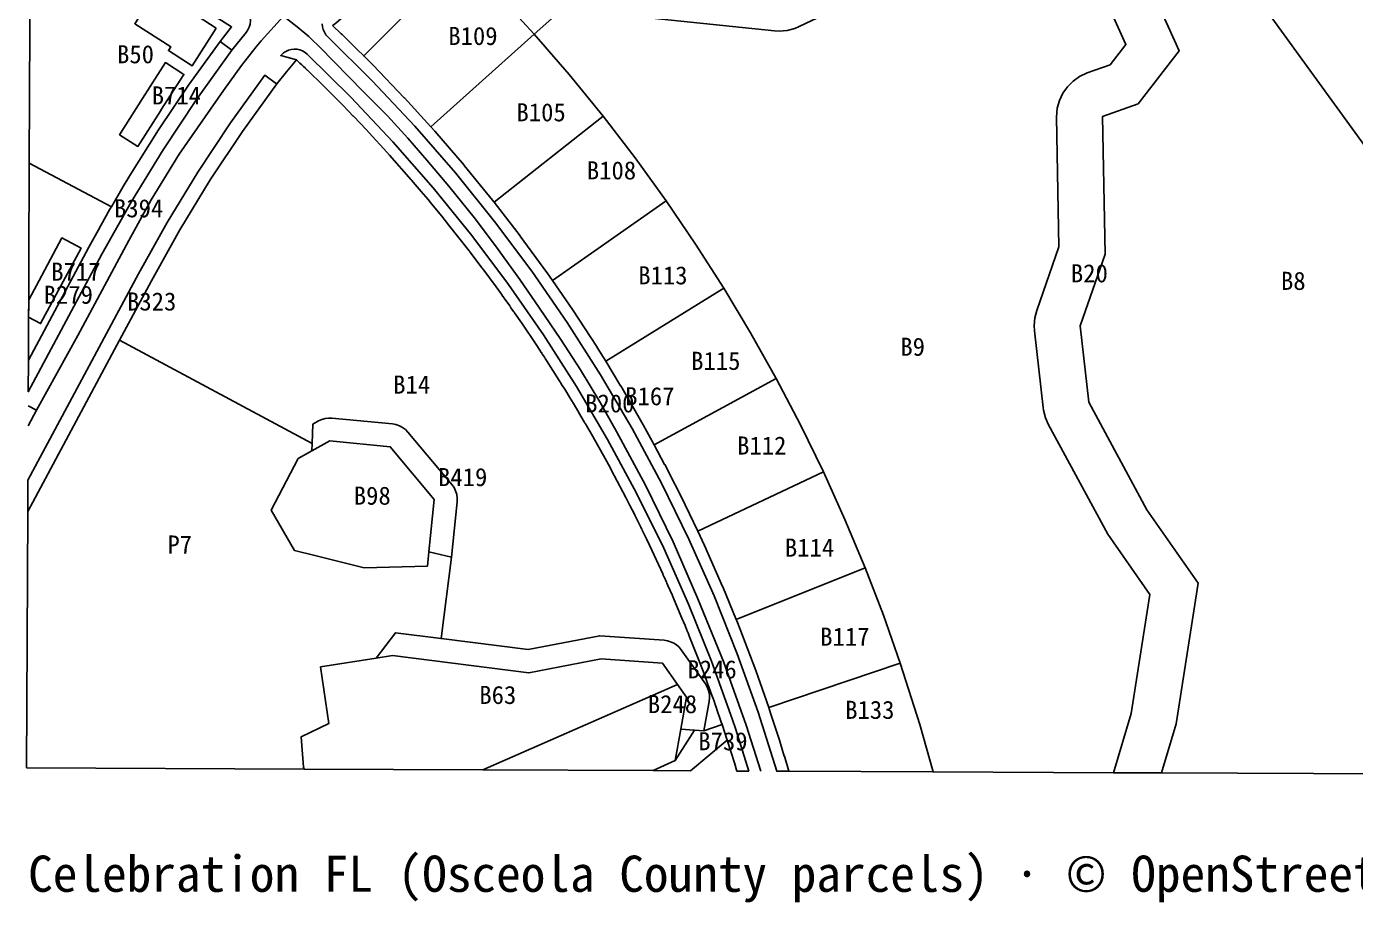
# Model space of a CAD drawing. Header units: metres. Extents: x 446275 to 447851, y 3131842 to 3133549.
# Drawn here: x 446274.8 to 446715.2, y 3131842.2 to 3132132.5 of the extents above; entities that cross this region are included whole.
import ezdxf

# ---------------------------------------------------------------- set-up
doc = ezdxf.new("R2010")
doc.units = ezdxf.units.M
for name, color, linetype in [('00_계획선-도로', 7, 'Continuous'), ('00_계획선-획지명', 7, 'Continuous'), ('00_계획선-획지선', 7, 'Continuous'), ('00_표제', 7, 'Continuous')]:
    doc.layers.add(name, color=color, linetype=linetype)

msp = doc.modelspace()

# ---------------------------------------------------------------- linework, layer by layer
at = {"layer": '00_계획선-도로'}
for points in [[(446359.96, 3132135.91), (446352.5, 3132127.77), (446350.9, 3132125.72), (446346.04, 3132119.52), (446340.02, 3132111.26), (446325.37, 3132090.22), (446316.09, 3132075.08), (446308.73, 3132061.56), (446291.74, 3132030.05), (446278.06, 3132005.31)], [(446518.13, 3131885.75), (446513.31, 3131900.95), (446505.76, 3131922.1), (446497.3, 3131942.88), (446489.1, 3131961.71), (446479.87, 3131980.55), (446470.33, 3131998.29), (446464.73, 3132008.09), (446458.37, 3132018.75), (446451.84, 3132028.73), (446444.83, 3132039.17), (446438.26, 3132048.69), (446430.17, 3132059.85), (446423.13, 3132069.14), (446414.73, 3132079.56), (446407.4, 3132088.23), (446401.11, 3132095.45), (446394.4, 3132102.9), (446386.43, 3132110.88), (446371.87, 3132125.72), (446369.13, 3132128.34), (446368.33, 3132129.12), (446364.47, 3132132.36), (446359.96, 3132135.91)], [(446278.06, 3132005.31), (446275.34, 3132006.81)], [(446278.06, 3132005.31), (446275.3, 3132000.11)]]:
    msp.add_lwpolyline(points, dxfattribs=at)
at = {"layer": '00_계획선-획지선'}
for points in [[(446798.97, 3131981.82), (446644.16, 3132195.09), (446560.62, 3132184.79), (446513.75, 3132218.27), (446521.09, 3132224.28), (446535.23, 3132224.05), (446546, 3132215.61), (446553.4, 3132223.78), (446568.79, 3132215.5), (446570.34, 3132209.9), (446580.94, 3132208.27), (446590.72, 3132197.72), (446612.38, 3132203.57), (446618.37, 3132201.42), (446625.18, 3132202.32), (446642.51, 3132215), (446666.32, 3132196.34), (446689.02, 3132174.79), (446713.39, 3132189.05), (446724.12, 3132213.94)], [(446644.16, 3132195.09), (446798.97, 3131981.82)], [(446462.48, 3132147.23), (446443.05, 3132129.91), (446431.39, 3132142.61)], [(446635.01, 3132135.58), (446639.14, 3132126.52), (446633.87, 3132119.73), (446626.33, 3132117.08), (446623.79, 3132115.91), (446621.61, 3132114.4), (446619.73, 3132112.52), (446618.2, 3132110.35), (446617.07, 3132107.94), (446616.38, 3132105.38), (446616.15, 3132102.43), (446616.94, 3132059.52), (446609.56, 3132038.33), (446608.95, 3132036), (446608.71, 3132033.35), (446608.81, 3132031.61), (446611.67, 3132006.25), (446611.8, 3132005.34), (446612.48, 3132002.78), (446613.4, 3132000.71), (446633.1, 3131964.3), (446647.07, 3131944.32), (446640.91, 3131904.8), (446634.97, 3131885.22), (446575.2, 3131885.49), (446570.81, 3131901.19), (446570.81, 3131901.19), (446564.32, 3131921.57), (446558.73, 3131937.41), (446552.69, 3131953.09), (446546, 3131969.08), (446538.86, 3131984.87), (446531.27, 3132000.46), (446523.23, 3132015.82), (446514.76, 3132030.92), (446505.86, 3132045.77), (446496.53, 3132060.38), (446486.79, 3132074.71), (446476.51, 3132088.92), (446465.83, 3132102.82), (446454.64, 3132116.53), (446443.05, 3132129.91), (446462.48, 3132147.23)], [(446474.5, 3132136.01), (446522.71, 3132131.04), (446524.23, 3132130.96), (446526.88, 3132131.19), (446529.44, 3132131.87), (446530.81, 3132132.44), (446567.72, 3132150.02)], [(446567.72, 3132150.02), (446530.81, 3132132.44), (446529.44, 3132131.87), (446526.88, 3132131.19), (446524.23, 3132130.96), (446522.71, 3132131.04), (446474.5, 3132136.01)], [(446648.88, 3132141.89), (446656.82, 3132124.45), (446643.16, 3132106.84), (446631.38, 3132102.71), (446632.23, 3132057.08), (446623.95, 3132033.32), (446626.81, 3132007.96), (446646.08, 3131972.32), (446663.07, 3131948.03), (446655.79, 3131901.4), (446650.87, 3131885.15), (446634.97, 3131885.22), (446640.91, 3131904.8), (446647.07, 3131944.32), (446633.1, 3131964.3), (446613.4, 3132000.71), (446612.48, 3132002.78), (446611.8, 3132005.34), (446611.67, 3132006.25), (446608.81, 3132031.61), (446608.71, 3132033.35), (446608.95, 3132036), (446609.56, 3132038.33), (446616.94, 3132059.52), (446616.15, 3132102.43), (446616.38, 3132105.38), (446617.07, 3132107.94), (446618.2, 3132110.35), (446619.73, 3132112.52), (446621.61, 3132114.4), (446623.79, 3132115.91), (446626.33, 3132117.08), (446633.87, 3132119.73), (446639.14, 3132126.52), (446635.01, 3132135.58)], [(446726.43, 3131884.81), (446650.87, 3131885.15), (446655.79, 3131901.4), (446663.07, 3131948.03), (446646.08, 3131972.32), (446626.81, 3132007.96), (446623.95, 3132033.32), (446632.23, 3132057.08), (446631.38, 3132102.71), (446643.16, 3132106.84), (446656.82, 3132124.45), (446648.88, 3132141.89)], [(446376.28, 3132132.71), (446378.96, 3132130.15), (446379.03, 3132130.09), (446379.1, 3132130.02), (446379.35, 3132129.78), (446384.29, 3132124.96), (446386.51, 3132122.76), (446389.61, 3132119.65), (446389.63, 3132119.62), (446399.96, 3132108.87), (446399.99, 3132108.84), (446408.72, 3132099.28), (446410.04, 3132097.79), (446419.78, 3132086.5), (446419.8, 3132086.47), (446429.23, 3132074.92), (446429.63, 3132074.42), (446429.76, 3132074.25), (446438.37, 3132063.09), (446438.39, 3132063.06), (446447.19, 3132051.02), (446447.28, 3132050.9), (446449.12, 3132048.29), (446455.68, 3132038.72), (446455.7, 3132038.69), (446463.84, 3132026.19), (446463.89, 3132026.12), (446466.74, 3132021.56), (446471.66, 3132013.46), (446471.68, 3132013.43), (446479.13, 3132000.51), (446479.16, 3132000.46), (446482.78, 3131993.9), (446486.25, 3131987.37), (446486.27, 3131987.35), (446493.02, 3131974.04), (446493.04, 3131974), (446497.22, 3131965.31), (446499.43, 3131960.54), (446499.44, 3131960.51), (446505.48, 3131946.87), (446505.49, 3131946.84), (446509.99, 3131935.96), (446510.18, 3131935.49), (446511.15, 3131933.04), (446511.16, 3131933.02), (446516.45, 3131919.07), (446516.46, 3131919.04), (446520.74, 3131906.84), (446520.99, 3131906.08), (446521.38, 3131904.93), (446524.27, 3131896.01), (446525.91, 3131890.71), (446525.92, 3131890.69), (446527.38, 3131885.71), (446523.43, 3131885.73), (446517.25, 3131905.25), (446517.25, 3131905.25), (446510.31, 3131924.66), (446502.64, 3131943.79), (446494.27, 3131962.63), (446485.2, 3131981.13), (446475.45, 3131999.29), (446465.03, 3132017.07), (446453.95, 3132034.45), (446442.23, 3132051.41), (446429.89, 3132067.92), (446416.94, 3132083.95), (446403.41, 3132099.5), (446389.3, 3132114.52), (446374.64, 3132129.01), (446374, 3132129.74), (446373.49, 3132130.57), (446373.11, 3132131.46), (446372.88, 3132132.41), (446372.8, 3132133.37)]]:
    msp.add_lwpolyline(points, dxfattribs=at)
for points in [[(446292.6, 3132173.75), (446298.61, 3132169.77), (446298.62, 3132169.76), (446298.63, 3132169.75), (446346.12, 3132139.57), (446346.95, 3132138.94), (446347.66, 3132138.18), (446348.23, 3132137.31), (446348.64, 3132136.35), (446348.88, 3132135.34), (446348.95, 3132134.31), (446348.84, 3132133.27), (446348.56, 3132132.27), (446348.11, 3132131.33), (446347.51, 3132130.49), (446342.81, 3132124.59), (446338.91, 3132127.52), (446338.9, 3132127.53), (446342.71, 3132132.35), (446294.37, 3132163.07), (446287.04, 3132167.84), (446288.33, 3132169.36), (446292.6, 3132173.75)], [(446287.04, 3132167.84), (446294.37, 3132163.07), (446342.71, 3132132.35), (446338.9, 3132127.53), (446338.91, 3132127.52), (446328.46, 3132113.06), (446318.48, 3132098.26), (446309.01, 3132083.13), (446306.83, 3132079.48), (446302.89, 3132072.73), (446275.7, 3132087.25), (446276.01, 3132154.82), (446279.51, 3132159.01), (446279.96, 3132159.54), (446285.8, 3132166.4), (446287.04, 3132167.84)], [(446376.28, 3132132.71), (446376.21, 3132132.78), (446376.7, 3132133.18), (446379.54, 3132135.41), (446393.77, 3132146.6), (446407.62, 3132158.28), (446412.04, 3132162.18), (446419, 3132155.34), (446386.51, 3132122.76), (446384.29, 3132124.96), (446379.35, 3132129.78), (446379.1, 3132130.02), (446379.03, 3132130.09), (446378.96, 3132130.15), (446376.28, 3132132.71)], [(446389.63, 3132119.62), (446389.61, 3132119.65), (446386.51, 3132122.76), (446419, 3132155.34), (446419.36, 3132154.98), (446431.39, 3132142.61), (446443.05, 3132129.91), (446408.72, 3132099.28), (446399.99, 3132108.84), (446399.96, 3132108.87), (446389.63, 3132119.62)], [(446337.63, 3132131.96), (446329.67, 3132119.49), (446321.79, 3132124.52), (446322.58, 3132125.76), (446310.64, 3132133.38), (446317.82, 3132144.62), (446329.76, 3132136.99), (446337.63, 3132131.96)], [(446419.8, 3132086.47), (446419.78, 3132086.5), (446410.04, 3132097.79), (446408.72, 3132099.28), (446443.05, 3132129.91), (446454.64, 3132116.53), (446465.83, 3132102.82), (446429.76, 3132074.25), (446429.63, 3132074.42), (446429.23, 3132074.92), (446419.8, 3132086.47)], [(446295.46, 3132059.32), (446298.63, 3132065.15), (446299.42, 3132066.57), (446302.43, 3132071.93), (446302.64, 3132072.29), (446302.65, 3132072.3), (446302.89, 3132072.73), (446306.83, 3132079.48), (446309.01, 3132083.13), (446318.48, 3132098.26), (446328.46, 3132113.06), (446338.91, 3132127.52), (446342.81, 3132124.59), (446331.1, 3132108.32), (446320.01, 3132091.62), (446309.55, 3132074.51), (446299.75, 3132057.02), (446275.36, 3132011.48), (446275.4, 3132021.89), (446295.46, 3132059.32)], [(446509.4, 3131888.45), (446506.98, 3131896.04), (446505.28, 3131901.16), (446505.01, 3131901.95), (446504.79, 3131902.61), (446503.58, 3131906.13), (446503.31, 3131906.9), (446503.1, 3131907.51), (446503, 3131907.79), (446502.61, 3131908.9), (446502.29, 3131909.81), (446502.18, 3131910.11), (446502.13, 3131910.25), (446500.91, 3131913.63), (446500.88, 3131913.7), (446500.76, 3131914.06), (446500.73, 3131914.13), (446500.62, 3131914.43), (446499.86, 3131916.48), (446499.85, 3131916.51), (446498.75, 3131919.45), (446497.79, 3131921.97), (446494.54, 3131930.24), (446494.53, 3131930.28), (446494.28, 3131930.9), (446494.01, 3131931.57), (446493.95, 3131931.72), (446493.93, 3131931.76), (446493.92, 3131931.8), (446493.88, 3131931.88), (446493.5, 3131932.82), (446493.4, 3131933.07), (446493.37, 3131933.15), (446493.3, 3131933.31), (446493.17, 3131933.62), (446493.04, 3131933.95), (446492, 3131936.46), (446488.85, 3131943.86), (446488.84, 3131943.89), (446487.35, 3131947.28), (446487, 3131948.07), (446486.82, 3131948.49), (446486.7, 3131948.75), (446486.29, 3131949.66), (446486.22, 3131949.83), (446485.81, 3131950.73), (446485.76, 3131950.84), (446485.68, 3131951.03), (446485.61, 3131951.17), (446482.79, 3131957.32), (446482.77, 3131957.35), (446481.26, 3131960.57), (446480.21, 3131962.75), (446479.38, 3131964.48), (446478.83, 3131965.61), (446478.64, 3131966), (446478.6, 3131966.07), (446478.36, 3131966.55), (446476.83, 3131969.65), (446476.51, 3131970.3), (446476.48, 3131970.37), (446476.36, 3131970.6), (446476.34, 3131970.63), (446474.64, 3131974), (446473.4, 3131976.41), (446469.57, 3131983.71), (446469.55, 3131983.73), (446467.6, 3131987.36), (446466.51, 3131989.33), (446462.42, 3131996.62), (446462.41, 3131996.65), (446460.3, 3132000.31), (446460.02, 3132000.79), (446459.85, 3132001.08), (446459.62, 3132001.48), (446458.53, 3132003.33), (446457.02, 3132005.87), (446456.82, 3132006.2), (446456.73, 3132006.35), (446456.56, 3132006.64), (446454.93, 3132009.34), (446454.91, 3132009.36), (446453.13, 3132012.28), (446452.12, 3132013.91), (446451.84, 3132014.36), (446451.66, 3132014.64), (446451.31, 3132015.2), (446447.09, 3132021.84), (446447.08, 3132021.86), (446446.95, 3132022.06), (446446.93, 3132022.08), (446446.74, 3132022.38), (446446.6, 3132022.6), (446446.58, 3132022.64), (446446.4, 3132022.91), (446445.8, 3132023.82), (446445.69, 3132023.99), (446445.41, 3132024.43), (446445.38, 3132024.48), (446444.9, 3132025.21), (446443.67, 3132027.07), (446438.91, 3132034.13), (446438.9, 3132034.15), (446436.49, 3132037.64), (446436.37, 3132037.8), (446436.27, 3132037.94), (446436.18, 3132038.08), (446435.31, 3132039.31), (446435.22, 3132039.44), (446435.14, 3132039.56), (446435.06, 3132039.67), (446434.94, 3132039.84), (446434.91, 3132039.89), (446433.09, 3132042.45), (446432.91, 3132042.7), (446432.85, 3132042.78), (446432.73, 3132042.96), (446432.66, 3132043.05), (446432.3, 3132043.56), (446432.13, 3132043.79), (446430.4, 3132046.19), (446430.39, 3132046.2), (446426.01, 3132052.14), (446425.94, 3132052.24), (446425.82, 3132052.4), (446421.72, 3132057.81), (446421.66, 3132057.88), (446421.56, 3132058.02), (446421.5, 3132058.1), (446414.65, 3132066.81), (446412.37, 3132069.62), (446408.99, 3132073.74), (446408.68, 3132074.11), (446408.66, 3132074.14), (446408.64, 3132074.16), (446407.83, 3132075.14), (446405.56, 3132077.83), (446402.94, 3132080.9), (446402.42, 3132081.5), (446402.41, 3132081.51), (446402.28, 3132081.67), (446395.03, 3132089.89), (446393.21, 3132091.91), (446393.15, 3132091.97), (446389.36, 3132096.1), (446387.41, 3132098.2), (446383.09, 3132102.75), (446383.08, 3132102.76), (446381.43, 3132104.47), (446379.55, 3132106.4), (446377.72, 3132108.26), (446372.73, 3132113.25), (446372.71, 3132113.27), (446372.43, 3132113.54), (446368.52, 3132117.36), (446367.85, 3132118.01), (446367.82, 3132118.03), (446367.59, 3132118.25), (446367.22, 3132118.61), (446367.19, 3132118.64), (446366.53, 3132119.27), (446366.29, 3132119.5), (446366.25, 3132119.54), (446366.03, 3132119.75), (446365.39, 3132120.35), (446365.01, 3132120.71), (446364.96, 3132120.77), (446364.73, 3132120.99), (446364.68, 3132121.03), (446364.45, 3132121.24), (446364.4, 3132121.29), (446364.27, 3132121.41), (446359.04, 3132122.86), (446359.03, 3132122.87), (446359.06, 3132122.9), (446359.94, 3132123.72), (446360.74, 3132124.24), (446361.61, 3132124.63), (446362.53, 3132124.87), (446363.48, 3132124.97), (446364.44, 3132124.92), (446365.37, 3132124.72), (446366.26, 3132124.38), (446367.09, 3132123.9), (446367.83, 3132123.3), (446382.29, 3132109.05), (446396.22, 3132094.27), (446409.58, 3132078.99), (446422.36, 3132063.21), (446434.54, 3132046.97), (446446.11, 3132030.29), (446457.05, 3132013.18), (446467.34, 3131995.68), (446476.98, 3131977.81), (446485.94, 3131959.59), (446494.21, 3131941.05), (446501.78, 3131922.21), (446508.65, 3131903.11), (446509.85, 3131899.53), (446514.15, 3131885.77), (446510.18, 3131885.78), (446509.4, 3131888.45)], [(446441.02, 3131926), (446412.18, 3131929.67), (446415.61, 3131956.63), (446417.48, 3131975.02), (446417.51, 3131976.23), (446417.34, 3131977.44), (446416.98, 3131978.6), (446416.45, 3131979.69), (446415.74, 3131980.68), (446401.16, 3131998.11), (446400.33, 3131998.95), (446399.38, 3131999.66), (446398.34, 3132000.21), (446397.21, 3132000.6), (446396.05, 3132000.8), (446375.99, 3132002.73), (446374.84, 3132002.75), (446373.7, 3132002.6), (446372.59, 3132002.28), (446371.55, 3132001.8), (446369.67, 3132000.75), (446369.42, 3131994.29), (446305.57, 3132028.51), (446316.14, 3132048.24), (446325.59, 3132065.12), (446335.68, 3132081.63), (446346.38, 3132097.74), (446357.69, 3132113.45), (446360.89, 3132117.5), (446364.27, 3132121.41), (446364.4, 3132121.29), (446364.45, 3132121.24), (446364.68, 3132121.03), (446364.73, 3132120.99), (446364.96, 3132120.77), (446365.01, 3132120.71), (446365.39, 3132120.35), (446366.03, 3132119.75), (446366.25, 3132119.54), (446366.29, 3132119.5), (446366.53, 3132119.27), (446367.19, 3132118.64), (446367.22, 3132118.61), (446367.59, 3132118.25), (446367.82, 3132118.03), (446367.85, 3132118.01), (446368.52, 3132117.36), (446372.43, 3132113.54), (446372.71, 3132113.27), (446372.73, 3132113.25), (446377.72, 3132108.26), (446379.55, 3132106.4), (446381.43, 3132104.47), (446383.08, 3132102.76), (446383.09, 3132102.75), (446387.41, 3132098.2), (446389.36, 3132096.1), (446393.15, 3132091.97), (446393.21, 3132091.91), (446395.03, 3132089.89), (446402.28, 3132081.67), (446402.41, 3132081.51), (446402.42, 3132081.5), (446402.94, 3132080.9), (446405.56, 3132077.83), (446407.83, 3132075.14), (446408.64, 3132074.16), (446408.66, 3132074.14), (446408.68, 3132074.11), (446408.99, 3132073.74), (446412.37, 3132069.62), (446414.65, 3132066.81), (446421.5, 3132058.1), (446421.56, 3132058.02), (446421.66, 3132057.88), (446421.72, 3132057.81), (446425.82, 3132052.4), (446425.94, 3132052.24), (446426.01, 3132052.14), (446430.39, 3132046.2), (446430.4, 3132046.19), (446432.13, 3132043.79), (446432.3, 3132043.56), (446432.66, 3132043.05), (446432.73, 3132042.96), (446432.85, 3132042.78), (446432.91, 3132042.7), (446433.09, 3132042.45), (446434.91, 3132039.89), (446434.94, 3132039.84), (446435.06, 3132039.67), (446435.14, 3132039.56), (446435.22, 3132039.44), (446435.31, 3132039.31), (446436.18, 3132038.08), (446436.27, 3132037.94), (446436.37, 3132037.8), (446436.49, 3132037.64), (446438.9, 3132034.15), (446438.91, 3132034.13), (446443.67, 3132027.07), (446444.9, 3132025.21), (446445.38, 3132024.48), (446445.41, 3132024.43), (446445.69, 3132023.99), (446445.8, 3132023.82), (446446.4, 3132022.91), (446446.58, 3132022.64), (446446.6, 3132022.6), (446446.74, 3132022.38), (446446.93, 3132022.08), (446446.95, 3132022.06), (446447.08, 3132021.86), (446447.09, 3132021.84), (446451.31, 3132015.2), (446451.66, 3132014.64), (446451.84, 3132014.36), (446452.12, 3132013.91), (446453.13, 3132012.28), (446454.91, 3132009.36), (446454.93, 3132009.34), (446456.56, 3132006.64), (446456.73, 3132006.35), (446456.82, 3132006.2), (446457.02, 3132005.87), (446458.53, 3132003.33), (446459.62, 3132001.48), (446459.85, 3132001.08), (446460.02, 3132000.79), (446460.3, 3132000.31), (446462.41, 3131996.65), (446462.42, 3131996.62), (446466.51, 3131989.33), (446467.6, 3131987.36), (446469.55, 3131983.73), (446469.57, 3131983.71), (446473.4, 3131976.41), (446474.64, 3131974), (446476.34, 3131970.63), (446476.36, 3131970.6), (446476.48, 3131970.37), (446476.51, 3131970.3), (446476.83, 3131969.65), (446478.36, 3131966.55), (446478.6, 3131966.07), (446478.64, 3131966), (446478.83, 3131965.61), (446479.38, 3131964.48), (446480.21, 3131962.75), (446481.26, 3131960.57), (446482.77, 3131957.35), (446482.79, 3131957.32), (446485.61, 3131951.17), (446485.68, 3131951.03), (446485.76, 3131950.84), (446485.81, 3131950.73), (446486.22, 3131949.83), (446486.29, 3131949.66), (446486.7, 3131948.75), (446486.82, 3131948.49), (446487, 3131948.07), (446487.35, 3131947.28), (446488.84, 3131943.89), (446488.85, 3131943.86), (446492, 3131936.46), (446493.04, 3131933.95), (446493.17, 3131933.62), (446493.3, 3131933.31), (446493.37, 3131933.15), (446493.4, 3131933.07), (446493.5, 3131932.82), (446493.88, 3131931.88), (446493.92, 3131931.8), (446493.93, 3131931.76), (446493.95, 3131931.72), (446494.01, 3131931.57), (446494.28, 3131930.9), (446494.53, 3131930.28), (446494.54, 3131930.24), (446497.79, 3131921.97), (446498.75, 3131919.45), (446499.85, 3131916.51), (446499.86, 3131916.48), (446500.62, 3131914.43), (446500.73, 3131914.13), (446500.76, 3131914.06), (446500.88, 3131913.7), (446500.91, 3131913.63), (446502.13, 3131910.25), (446502.18, 3131910.11), (446502.29, 3131909.81), (446502.61, 3131908.9), (446503, 3131907.79), (446503.1, 3131907.51), (446503.31, 3131906.9), (446503.58, 3131906.13), (446504.79, 3131902.61), (446505.01, 3131901.95), (446505.28, 3131901.16), (446499.25, 3131899.13), (446501.05, 3131908.86), (446501.17, 3131910.07), (446501.1, 3131911.29), (446500.84, 3131912.48), (446500.39, 3131913.61), (446499.76, 3131914.66), (446491.74, 3131925.93), (446491.03, 3131926.79), (446490.19, 3131927.54), (446489.26, 3131928.15), (446488.24, 3131928.63), (446487.17, 3131928.95), (446486.06, 3131929.11), (446464.76, 3131930.58), (446441.02, 3131926)], [(446319.31, 3132104.71), (446319.3, 3132104.7), (446311.7, 3132092.74), (446305.61, 3132096.61), (446313.22, 3132108.58), (446320.82, 3132120.5), (446326.91, 3132116.62), (446319.31, 3132104.71)], [(446311.84, 3132050.54), (446321.39, 3132067.58), (446331.57, 3132084.25), (446342.37, 3132100.52), (446353.79, 3132116.37), (446357.67, 3132113.45), (446357.69, 3132113.45), (446346.38, 3132097.74), (446335.68, 3132081.63), (446325.59, 3132065.12), (446316.14, 3132048.24), (446305.57, 3132028.51), (446275.18, 3131971.78), (446275.22, 3131982.19), (446311.84, 3132050.54)], [(446476.51, 3132088.92), (446486.79, 3132074.71), (446449.12, 3132048.29), (446447.28, 3132050.9), (446447.19, 3132051.02), (446438.39, 3132063.06), (446438.37, 3132063.09), (446429.76, 3132074.25), (446465.83, 3132102.82), (446476.51, 3132088.92)], [(446302.89, 3132072.73), (446302.65, 3132072.3), (446302.64, 3132072.29), (446302.43, 3132071.93), (446299.42, 3132066.57), (446298.63, 3132065.15), (446295.46, 3132059.32), (446275.4, 3132021.89), (446275.7, 3132087.25), (446302.89, 3132072.73)], [(446463.89, 3132026.12), (446463.84, 3132026.19), (446455.7, 3132038.69), (446455.68, 3132038.72), (446449.12, 3132048.29), (446486.79, 3132074.71), (446496.53, 3132060.38), (446505.86, 3132045.77), (446466.74, 3132021.56), (446463.89, 3132026.12)], [(446286.15, 3132046.54), (446279.45, 3132034.03), (446275.47, 3132036.16), (446275.49, 3132041.88), (446279.8, 3132049.94), (446286.49, 3132062.45), (446292.84, 3132059.06), (446286.15, 3132046.54)], [(446471.66, 3132013.46), (446466.74, 3132021.56), (446505.86, 3132045.77), (446514.76, 3132030.92), (446523.23, 3132015.82), (446482.78, 3131993.9), (446479.16, 3132000.46), (446479.13, 3132000.51), (446471.68, 3132013.43), (446471.66, 3132013.46)], [(446355.83, 3131972.26), (446363.56, 3131958.89), (446370.34, 3131957.21), (446386.71, 3131953.13), (446407.65, 3131953.67), (446408.14, 3131958.45), (446415.61, 3131956.63), (446412.18, 3131929.67), (446397.03, 3131931.59), (446390.67, 3131923.18), (446372.2, 3131920.26), (446374.91, 3131901.48), (446365.84, 3131897.11), (446366.57, 3131887.07), (446366.84, 3131886.43), (446274.79, 3131886.85), (446275.18, 3131971.78), (446305.57, 3132028.51), (446369.42, 3131994.29), (446369.33, 3131991.84), (446364.8, 3131989.31), (446355.83, 3131972.26)], [(446497.22, 3131965.31), (446493.04, 3131974), (446493.02, 3131974.04), (446486.27, 3131987.35), (446486.25, 3131987.37), (446482.78, 3131993.9), (446523.23, 3132015.82), (446531.27, 3132000.46), (446538.86, 3131984.87), (446497.22, 3131965.31)], [(446372.59, 3132002.28), (446373.7, 3132002.6), (446374.84, 3132002.75), (446375.99, 3132002.73), (446396.05, 3132000.8), (446397.21, 3132000.6), (446398.34, 3132000.21), (446399.38, 3131999.66), (446400.33, 3131998.95), (446401.16, 3131998.11), (446415.74, 3131980.68), (446416.45, 3131979.69), (446416.98, 3131978.6), (446417.34, 3131977.44), (446417.51, 3131976.23), (446417.48, 3131975.02), (446415.61, 3131956.63), (446408.14, 3131958.45), (446409.9, 3131975.79), (446395.32, 3131993.22), (446375.26, 3131995.14), (446369.33, 3131991.84), (446369.42, 3131994.29), (446369.67, 3132000.75), (446371.55, 3132001.8), (446372.59, 3132002.28)], [(446409.9, 3131975.79), (446408.14, 3131958.45), (446407.65, 3131953.67), (446386.71, 3131953.13), (446370.34, 3131957.21), (446363.56, 3131958.89), (446355.83, 3131972.26), (446364.8, 3131989.31), (446369.33, 3131991.84), (446375.26, 3131995.14), (446395.32, 3131993.22), (446409.9, 3131975.79)], [(446505.49, 3131946.84), (446505.48, 3131946.87), (446499.44, 3131960.51), (446499.43, 3131960.54), (446497.22, 3131965.31), (446538.86, 3131984.87), (446546, 3131969.08), (446552.69, 3131953.09), (446509.99, 3131935.96), (446505.49, 3131946.84)], [(446511.15, 3131933.04), (446510.18, 3131935.49), (446509.99, 3131935.96), (446552.69, 3131953.09), (446558.73, 3131937.41), (446564.32, 3131921.57), (446520.74, 3131906.84), (446516.46, 3131919.04), (446516.45, 3131919.07), (446511.16, 3131933.02), (446511.15, 3131933.04)], [(446487.17, 3131928.95), (446488.24, 3131928.63), (446489.26, 3131928.15), (446490.19, 3131927.54), (446491.03, 3131926.79), (446491.74, 3131925.93), (446499.76, 3131914.66), (446500.39, 3131913.61), (446500.84, 3131912.48), (446501.1, 3131911.29), (446501.17, 3131910.07), (446501.05, 3131908.86), (446499.25, 3131899.13), (446496.2, 3131899.35), (446491.58, 3131899.68), (446493.53, 3131910.24), (446490.54, 3131914.5), (446485.54, 3131921.51), (446465.23, 3131922.91), (446441.27, 3131918.29), (446396.06, 3131924.04), (446390.67, 3131923.18), (446397.03, 3131931.59), (446412.18, 3131929.67), (446441.02, 3131926), (446464.76, 3131930.58), (446486.06, 3131929.11), (446487.17, 3131928.95)], [(446465.23, 3131922.91), (446485.54, 3131921.51), (446490.54, 3131914.5), (446426, 3131886.17), (446366.84, 3131886.43), (446366.57, 3131887.07), (446365.84, 3131897.11), (446374.91, 3131901.48), (446372.2, 3131920.26), (446390.67, 3131923.18), (446396.06, 3131924.04), (446441.27, 3131918.29), (446465.23, 3131922.91)], [(446521.38, 3131904.93), (446520.99, 3131906.08), (446520.74, 3131906.84), (446564.32, 3131921.57), (446570.81, 3131901.19), (446575.2, 3131885.49), (446527.38, 3131885.71), (446525.92, 3131890.69), (446525.91, 3131890.71), (446524.27, 3131896.01), (446521.38, 3131904.93)], [(446491.58, 3131899.68), (446489.69, 3131889.26), (446482.46, 3131885.91), (446426, 3131886.17), (446490.54, 3131914.5), (446493.53, 3131910.24), (446491.58, 3131899.68)], [(446489.69, 3131889.26), (446496.2, 3131899.35), (446499.25, 3131899.13), (446505.28, 3131901.16), (446506.98, 3131896.04), (446494.87, 3131885.85), (446482.46, 3131885.91), (446489.69, 3131889.26)]]:
    msp.add_lwpolyline(points, close=True, dxfattribs=at)

# ---------------------------------------------------------------- texts
at = {"layer": '00_계획선-획지명'}
for s, p in [('B109', (446414.56, 3132126.34)), ('B50', (446304.77, 3132120.29)), ('B714', (446316.27, 3132106.64)), ('B105', (446437.15, 3132101.05)), ('B108', (446460.48, 3132081.81)), ('B394', (446303.77, 3132069.25)), ('B717', (446282.97, 3132048.24)), ('B113', (446477.52, 3132047.03)), ('B20', (446620.89, 3132047.7)), ('B8', (446690.52, 3132045.2)), ('B279', (446280.46, 3132040.6)), ('B323', (446308.09, 3132038.37)), ('B9', (446564.37, 3132023.37)), ('B115', (446495.05, 3132018.69)), ('B14', (446396.3, 3132010.82)), ('B200', (446459.93, 3132004.6)), ('B167', (446473.18, 3132006.97)), ('B112', (446510.28, 3131990.63)), ('B419', (446411.16, 3131980.18)), ('B98', (446383.24, 3131974.03)), ('P7', (446321.48, 3131957.83)), ('B114', (446526.11, 3131956.8)), ('B117', (446537.81, 3131927.3)), ('B246', (446493.8, 3131916.48)), ('B63', (446424.84, 3131907.99)), ('B248', (446480.69, 3131904.96)), ('B133', (446546.1, 3131903.06)), ('B739', (446497.41, 3131892.65))]:
    msp.add_text(s, height=6, dxfattribs=at).set_placement(p)
at = {"layer": '00_표제'}
msp.add_text('Celebration FL (Osceola County parcels) · © OpenStreetMap contributors (ODbL) · EPSG:32617', height=12, dxfattribs=at).set_placement((446275.3, 3131845.75))

doc.saveas('drawing.dxf')
